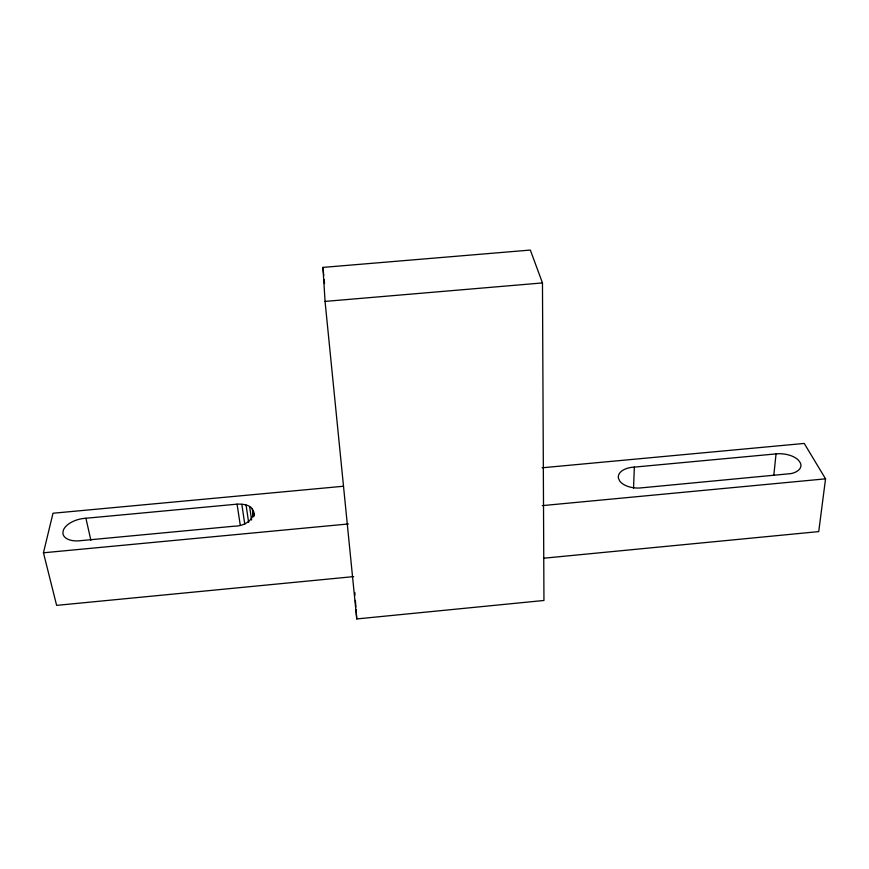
<?xml version="1.0" encoding="UTF-8"?>
<svg xmlns="http://www.w3.org/2000/svg" width="869" height="869" viewBox="0 0 869 869"><rect width="100%" height="100%" fill="white"/><g stroke="black" fill="none" stroke-linecap="round" stroke-linejoin="round"><path stroke-width="1.3" d="M633.534 488.378L634.348 467.109L777.798 453.737A18.955 10.124 6.2 0 1 798.622 460.364L800.403 462.971A18.955 10.124 6.2 0 1 790.996 473.605L639.606 488.02A18.683 10.461 2.7 0 1 619.727 481.013L618.467 478.33A18.683 10.461 2.7 0 1 634.348 467.109M773.823 475.158L776.05 453.9M542.104 467.794L804.227 443.44L825.55 478.841L818.728 531.6L544.124 558.18M353.65 576.614L56.626 605.367L43.45 552.793L52.998 513.242L343.483 486.249M356.757 618.934L543.951 600.479L542.473 282.925L530.329 250.066L322.953 267.402L325.06 301.413L356.757 618.934L356.084 609.68M85.912 518.261L237.074 504.161C263.426 503.042 254.574 526.234 234.195 526.201L78.264 540.887A19.596 10.7 -13.3 0 1 62.883 533.24L63.296 530.34A19.596 10.7 -13.3 0 1 85.912 518.261L90.876 540.246M43.45 552.793L348.426 523.953M542.278 505.628L825.55 478.841M325.06 301.413L542.473 282.925M237.074 504.161L240.3 525.397M241.81 504.302L244.786 524.224M246.09 505.171L248.643 522.443M252.227 508.832L253.39 516.827M249.642 506.714L251.586 520.02M253.661 511.385L254.237 515.393M253.857 513.351L254.248 516.023M322.953 267.402L323.757 275.506M324.159 279.557L324.561 283.609M354.824 592.484L355.008 595.124M355.399 600.414L355.888 607.029"/></g></svg>
